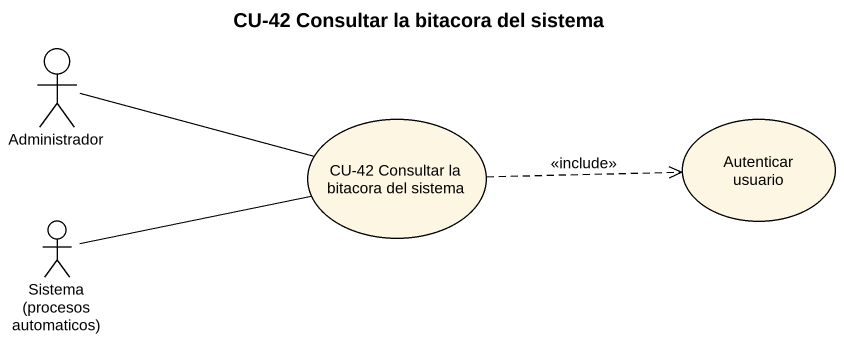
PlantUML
@startuml
title CU-42 Consultar la bitacora del sistema
actor Administrador
usecase "CU-42 Consultar la bitacora del sistema" as CU_42_Consultar_la_bitacora
usecase "Autenticar usuario" as Autenticar_usuario
actor "Sistema (procesos automaticos)" as Sistema_procesos_automaticos
Administrador -right- CU_42_Consultar_la_bitacora
CU_42_Consultar_la_bitacora .right.> Autenticar_usuario : <<include>>
Sistema_procesos_automaticos -right- CU_42_Consultar_la_bitacora
@enduml
